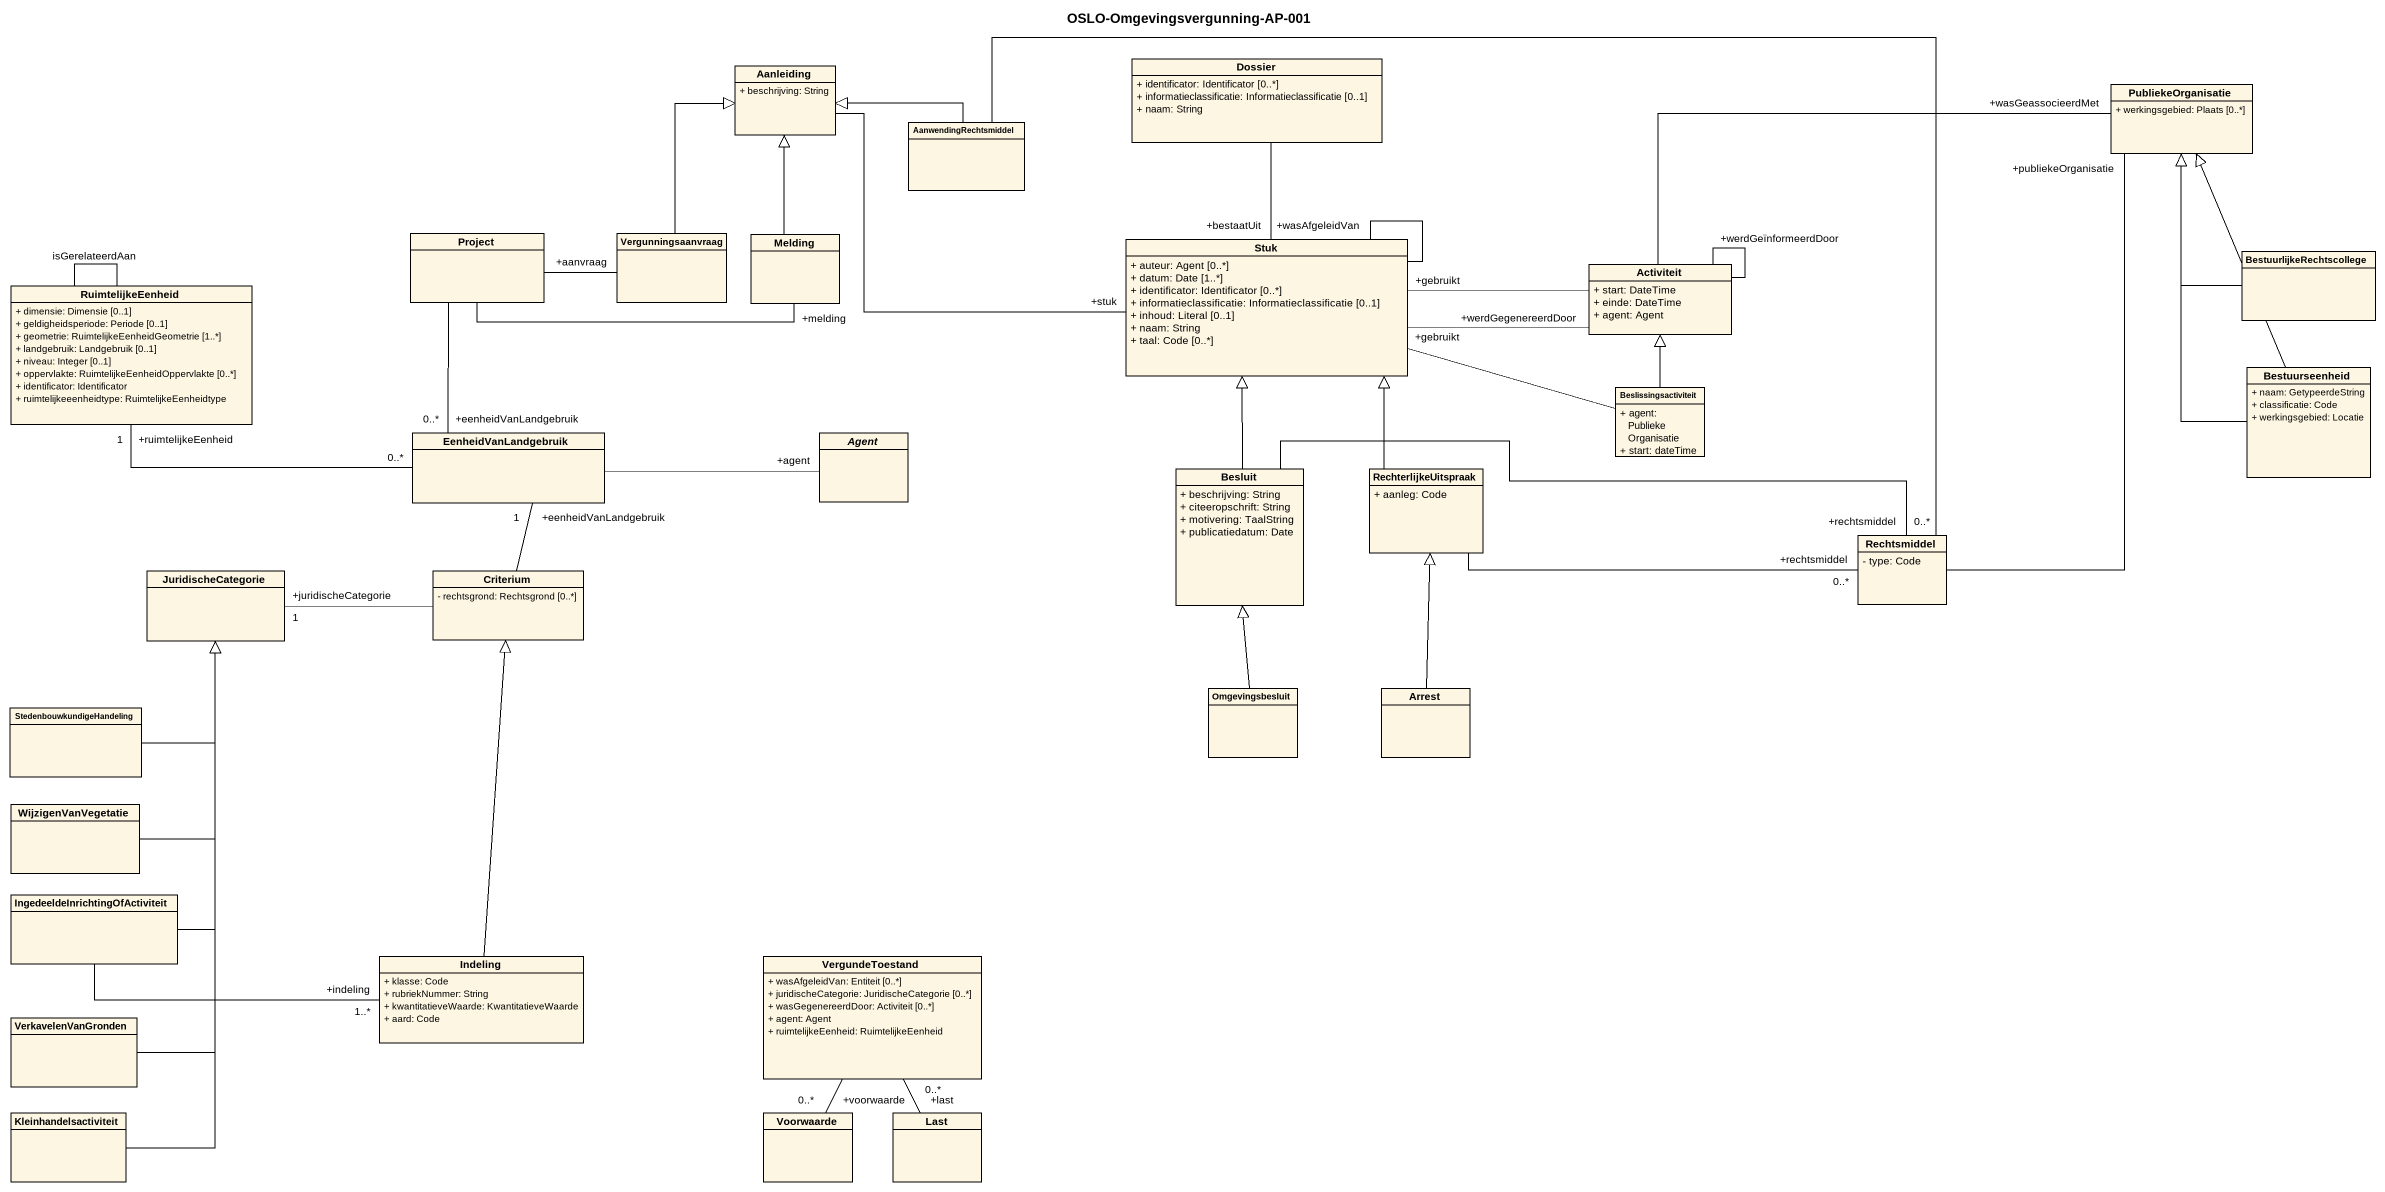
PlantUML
@startuml
title OSLO-Omgevingsvergunning-AP-001
hide circle
hide empty members
skinparam classAttributeIconSize 0
class Aanleiding {
  + beschrijving: String
}
class Dossier {
  + identificator: Identificator [0..*]
  + informatieclassificatie: Informatieclassificatie [0..1]
  + naam: String
}
class PubliekeOrganisatie {
  + werkingsgebied: Plaats [0..*]
}
class AanwendingRechtsmiddel
class Project
class Vergunningsaanvraag
class Melding
class Stuk {
  + auteur: Agent [0..*]
  + datum: Date [1..*]
  + identificator: Identificator [0..*]
  + informatieclassificatie: Informatieclassificatie [0..1]
  + inhoud: Literal [0..1]
  + naam: String
  + taal: Code [0..*]
}
class Activiteit {
  + start: DateTime
  + einde: DateTime
  + agent: Agent
}
class BestuurlijkeRechtscollege
class RuimtelijkeEenheid {
  + dimensie: Dimensie [0..1]
  + geldigheidsperiode: Periode [0..1]
  + geometrie: RuimtelijkeEenheidGeometrie [1..*]
  + landgebruik: Landgebruik [0..1]
  + niveau: Integer [0..1]
  + oppervlakte: RuimtelijkeEenheidOppervlakte [0..*]
  + identificator: Identificator
  + ruimtelijkeeenheidtype: RuimtelijkeEenheidtype
}
class Beslissingsactiviteit {
  + agent: PubliekeOrganisatie
  + start: dateTime
}
class Bestuurseenheid {
  + naam: GetypeerdeString
  + classificatie: Code
  + werkingsgebied: Locatie
}
class EenheidVanLandgebruik
abstract class "Agent" as Agent_
class Besluit {
  + beschrijving: String
  + citeeropschrift: String
  + motivering: TaalString
  + publicatiedatum: Date
}
class RechterlijkeUitspraak {
  + aanleg: Code
}
class Rechtsmiddel {
  - type: Code
}
class JuridischeCategorie
class Criterium {
  - rechtsgrond: Rechtsgrond [0..*]
}
class StedenbouwkundigeHandeling
class Omgevingsbesluit
class Arrest
class WijzigenVanVegetatie
class "IngedeeldeInrichtingOfActiviteit" as IngedeeldeInrichtingOfActivi
class Indeling {
  + klasse: Code
  + rubriekNummer: String
  + kwantitatieveWaarde: KwantitatieveWaarde
  + aard: Code
}
class VergundeToestand {
  + wasAfgeleidVan: Entiteit [0..*]
  + juridischeCategorie: JuridischeCategorie [0..*]
  + wasGegenereerdDoor: Activiteit [0..*]
  + agent: Agent
  + ruimtelijkeEenheid: RuimtelijkeEenheid
}
class VerkavelenVanGronden
class Kleinhandelsactiviteit
class Voorwaarde
class Last
Aanleiding -right- "+stuk" Stuk
Dossier -- "+bestaatUit" Stuk
AanwendingRechtsmiddel -left-|> Aanleiding
Project -right- "+aanvraag" Vergunningsaanvraag
Project -right- "+melding" Melding
Project -- "+eenheidVanLandgebruik\n0..*" EenheidVanLandgebruik
Vergunningsaanvraag -up-|> Aanleiding
Melding -up-|> Aanleiding
Stuk -- "+wasAfgeleidVan" Stuk
Activiteit -right- "+wasGeassocieerdMet" PubliekeOrganisatie
Activiteit -left- "+gebruikt" Stuk
Activiteit "+werdGegenereerdDoor" -left- Stuk
Activiteit -- "+werdGeïnformeerdDoor" Activiteit
BestuurlijkeRechtscollege -up-|> PubliekeOrganisatie
RuimtelijkeEenheid -- RuimtelijkeEenheid : isGerelateerdAan
Beslissingsactiviteit -left- "+gebruikt" Stuk
Beslissingsactiviteit -up-|> Activiteit
Bestuurseenheid -up-|> PubliekeOrganisatie
Bestuurseenheid -up-|> PubliekeOrganisatie
EenheidVanLandgebruik "0..*" -left- "+ruimtelijkeEenheid\n1" RuimtelijkeEenheid
EenheidVanLandgebruik -right- "+agent" Agent_
Besluit -up-|> Stuk
Besluit -right- "+rechtsmiddel\n0..*" Rechtsmiddel
RechterlijkeUitspraak -up-|> Stuk
RechterlijkeUitspraak -right- "+rechtsmiddel\n0..*" Rechtsmiddel
Rechtsmiddel -up- "+publiekeOrganisatie" PubliekeOrganisatie
Rechtsmiddel -left- AanwendingRechtsmiddel
JuridischeCategorie "+juridischeCategorie\n1" -right- Criterium
Criterium -up- "+eenheidVanLandgebruik\n1" EenheidVanLandgebruik
StedenbouwkundigeHandeling -up-|> JuridischeCategorie
Omgevingsbesluit -up-|> Besluit
Arrest -up-|> RechterlijkeUitspraak
WijzigenVanVegetatie -up-|> JuridischeCategorie
IngedeeldeInrichtingOfActivi -up-|> JuridischeCategorie
IngedeeldeInrichtingOfActivi -right- "+indeling\n1..*" Indeling
Indeling -up-|> Criterium
VergundeToestand -- "+voorwaarde\n0..*" Voorwaarde
VergundeToestand -- "+last\n0..*" Last
VerkavelenVanGronden -up-|> JuridischeCategorie
Kleinhandelsactiviteit -up-|> JuridischeCategorie
@enduml
